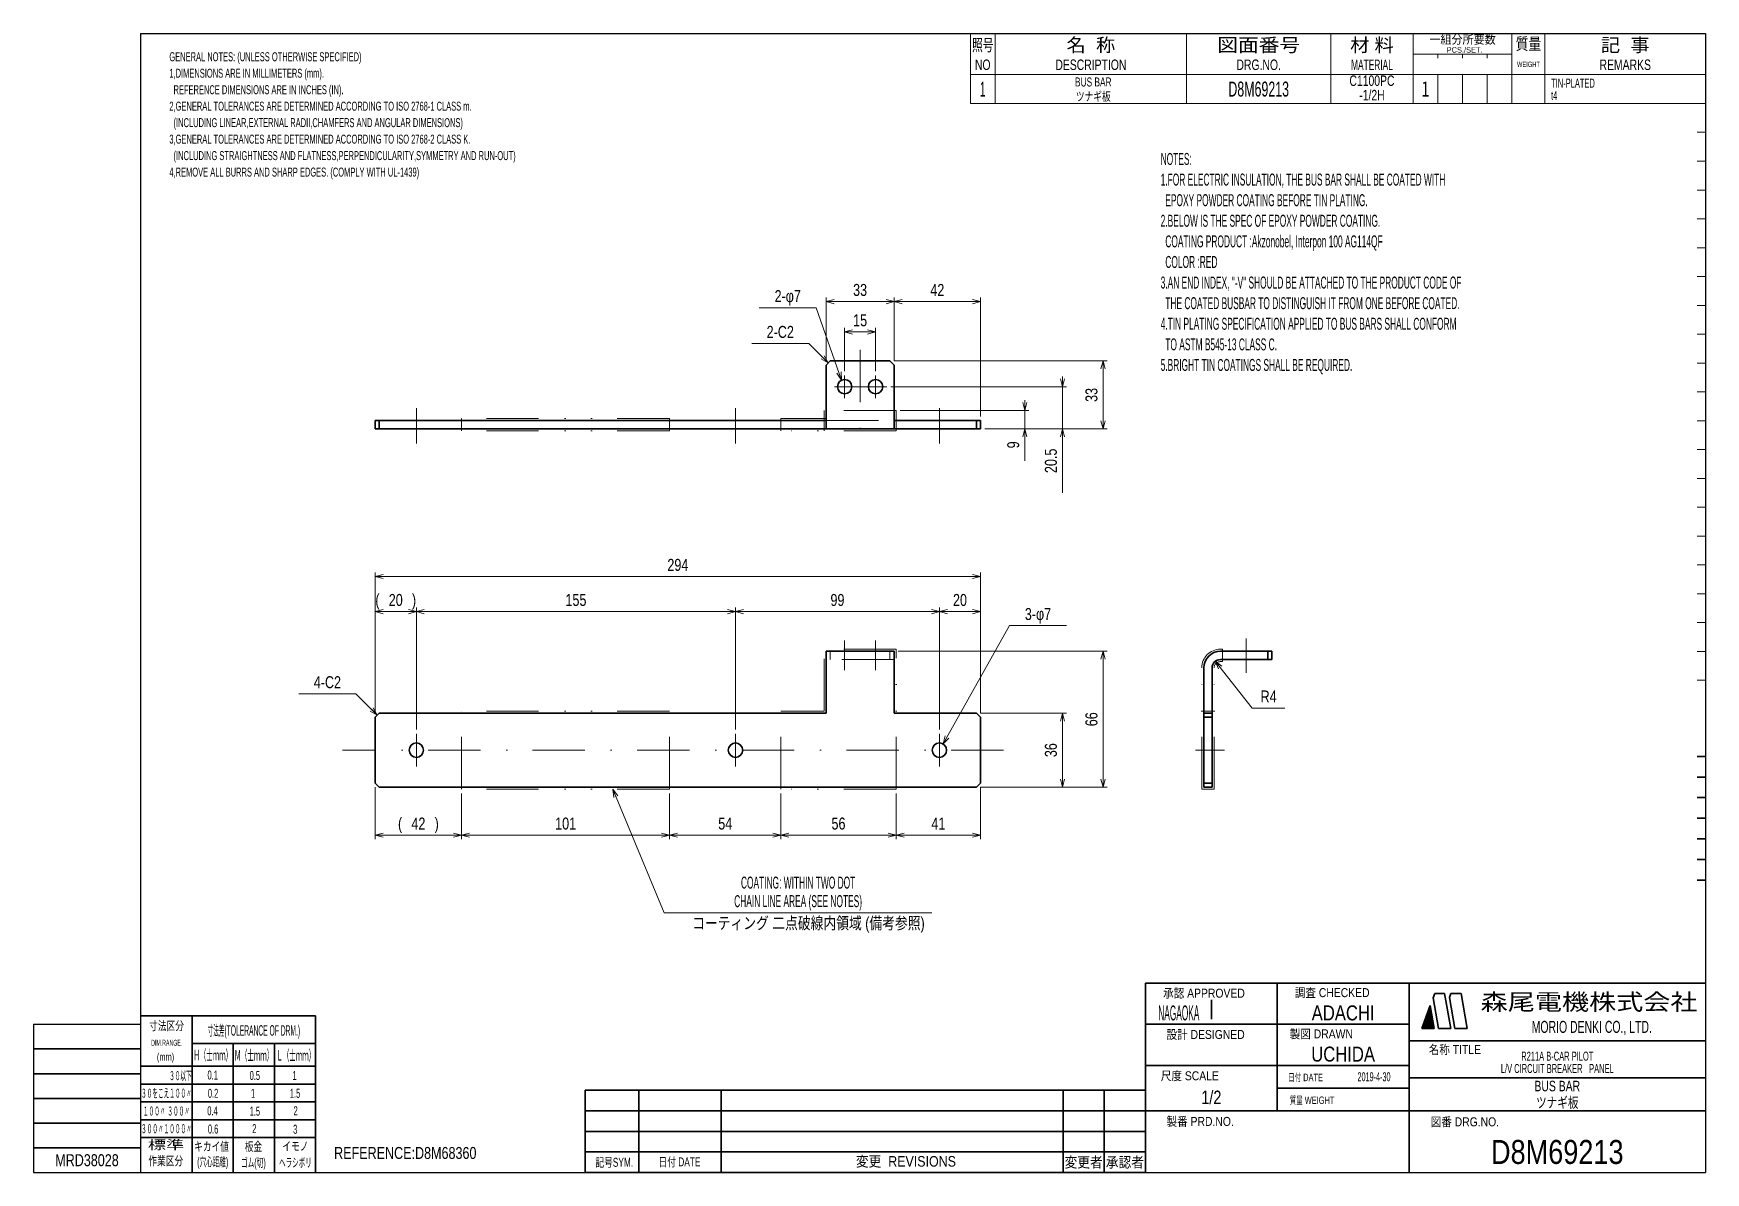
# Model space of a CAD drawing. Header units: millimetres. Extents: x 7 to 413, y 10 to 287.
import ezdxf
from ezdxf.enums import TextEntityAlignment as Align

# ---------------------------------------------------------------- set-up
doc = ezdxf.new("R2010")
doc.units = ezdxf.units.MM
for name, pattern in [('DASHDOT', [25.3, 12.7, -6.3, 0, -6.3]), ('DASHED', [19, 12.7, -6.3]), ('DIVIDE', [31.6, 12.7, -6.3, 0, -6.3, 0, -6.3])]:
    doc.linetypes.add(name, pattern=pattern)
for name, color, linetype in [('GR1_01', 7, 'Continuous'), ('GR1_02', 7, 'Continuous'), ('GR1_16', 7, 'Continuous'), ('図面枠D8M', 7, 'Continuous'), ('表題、部品表', 7, 'Continuous'), ('表題、部品表_01', 7, 'Continuous'), ('表題、部品表_02', 7, 'Continuous'), ('表題、部品表_03', 7, 'Continuous')]:
    doc.layers.add(name, color=color, linetype=linetype)
doc.styles.add('HG丸ｺﾞｼｯｸM-PRO', font='')
doc.styles.get('HG丸ｺﾞｼｯｸM-PRO').set_extended_font_data('HG丸ｺﾞｼｯｸM-PRO')

# ---------------------------------------------------------------- blocks, each defined once
blk = doc.blocks.new('BLKF024')
at = {"layer": '図面枠D8M', "color": 4, "linetype": 'Continuous', "lineweight": 13}
for p, q in [((344.778471, 46.998727), (346.524087, 48.744343)), ((344.8594, 47.221078), (346.502888, 48.864566)), ((344.940329, 47.443428), (346.48169, 48.984789)), ((345.021258, 47.665778), (346.460491, 49.105012)), ((345.102186, 47.888128), (346.439293, 49.225235)), ((345.183115, 48.110479), (346.418094, 49.345457)), ((345.264044, 48.332829), (346.396896, 49.46568)), ((345.344973, 48.555179), (346.375697, 49.585903)), ((345.425902, 48.777529), (346.354499, 49.706126)), ((345.506831, 48.999879), (346.3333, 49.826349)), ((345.58776, 49.22223), (346.312102, 49.946572)), ((345.668689, 49.44458), (346.290903, 50.066794)), ((345.749617, 49.66693), (346.269705, 50.187017)), ((345.830546, 49.88928), (346.248506, 50.30724)), ((345.911475, 50.111631), (346.227307, 50.427463)), ((345.992404, 50.333981), (346.206109, 50.547686)), ((346.073333, 50.556331), (346.18491, 50.667909)), ((346.154262, 50.778681), (346.163712, 50.788131)), ((344.157871, 45.246757), (346.693675, 47.782561)), ((344.211969, 45.442276), (346.672477, 47.902784)), ((344.292898, 45.664626), (346.651278, 48.023006)), ((344.299292, 45.246757), (346.714874, 47.662338)), ((344.373827, 45.886976), (346.63008, 48.143229)), ((344.440714, 45.246757), (346.736072, 47.542115)), ((344.454756, 46.109327), (346.608881, 48.263452)), ((344.535684, 46.331677), (346.587682, 48.383675)), ((344.582135, 45.246757), (346.757271, 47.421892)), ((344.616613, 46.554027), (346.566484, 48.503898)), ((344.697542, 46.776377), (346.545285, 48.624121)), ((344.723556, 45.246757), (346.778469, 47.301669)), ((344.864978, 45.246757), (346.799668, 47.181447)), ((345.006399, 45.246757), (346.820866, 47.061224)), ((345.147821, 45.246757), (346.842065, 46.941001)), ((345.289242, 45.246757), (346.863263, 46.820778)), ((345.430663, 45.246757), (346.884462, 46.700555)), ((345.572085, 45.246757), (346.90566, 46.580332)), ((345.713506, 45.246757), (346.926859, 46.46011)), ((345.854927, 45.246757), (346.948057, 46.339887)), ((345.996349, 45.246757), (346.969256, 46.219664)), ((346.13777, 45.246757), (346.990455, 46.099441)), ((346.279191, 45.246757), (347.011653, 45.979218)), ((346.420613, 45.246757), (347.032852, 45.858995)), ((346.562034, 45.246757), (347.05405, 45.738773)), ((346.703455, 45.246757), (347.075249, 45.61855)), ((346.844877, 45.246757), (347.096447, 45.498327)), ((346.986298, 45.246757), (347.117646, 45.378104)), ((347.12772, 45.246757), (347.138844, 45.257881))]:
    blk.add_line(p, q, dxfattribs=at)
blk = doc.blocks.new('BLKF023')
at = {"layer": '図面枠D8M', "color": 2, "linetype": 'Continuous', "lineweight": 25}
for p, q in [((33, 286.75), (413, 286.75)), ((33, 286.75), (33, 10.25)), ((413, 286.75), (413, 10.25)), ((7, 46.25), (7, 10.25)), ((7, 46.25), (33, 46.25)), ((7, 10.25), (413, 10.25))]:
    blk.add_line(p, q, dxfattribs=at)
at = {"layer": '図面枠D8M', "color": 4, "linetype": 'Continuous', "lineweight": 13}
for p, q in [((413, 269.75), (411, 269.75)), ((413, 262.75), (411, 262.75)), ((413, 255.75), (411, 255.75)), ((413, 248.75), (411, 248.75)), ((413, 241.75), (411, 241.75)), ((413, 234.75), (411, 234.75)), ((413, 227.75), (411, 227.75)), ((413, 220.75), (411, 220.75)), ((413, 213.75), (411, 213.75)), ((413, 206.75), (411, 206.75)), ((413, 199.75), (411, 199.75)), ((413, 192.75), (411, 192.75)), ((413, 185.75), (411, 185.75)), ((413, 178.75), (411, 178.75)), ((413, 171.75), (411, 171.75)), ((413, 164.75), (411, 164.75)), ((413, 157.75), (411, 157.75)), ((413, 150.75), (411, 150.75)), ((413, 143.75), (411, 143.75)), ((413, 136.75), (411, 136.75)), ((411, 129.75), (413, 129.75))]:
    blk.add_line(p, q, dxfattribs=at)
at = {"layer": '図面枠D8M', "color": 3, "linetype": 'Continuous', "lineweight": 35}
for p, q in [((413, 111.25), (411, 111.25)), ((413, 106.25), (411, 106.25)), ((413, 101.25), (411, 101.25)), ((413, 96.25), (411, 96.25)), ((413, 91.25), (411, 91.25)), ((413, 86.25), (411, 86.25)), ((413, 81.25), (411, 81.25)), ((277, 56.25), (277, 10.25)), ((277, 56.25), (413, 56.25)), ((309, 56.25), (309, 25.25)), ((341, 56.25), (341, 10.25)), ((346.84, 52.65), (347.23, 53.75)), ((347.23, 53.75), (349.64, 53.75)), ((351.14, 45.25), (349.64, 53.75)), ((351.18, 53.75), (350.82, 52.76)), ((351.18, 53.75), (353.64, 53.75)), ((355.14, 45.25), (353.64, 53.75)), ((293, 52.17), (293, 47.48)), ((344.14, 45.25), (346.16, 50.8)), ((347.14, 45.25), (346.16, 50.8)), ((348.14, 45.25), (346.84, 52.65)), ((352.14, 45.25), (350.82, 52.76)), ((33, 48.25), (75.5, 48.25)), ((45.5, 48.25), (45.5, 10.25)), ((75.5, 48.25), (75.5, 10.25)), ((277, 46.25), (341, 46.25)), ((344.14, 45.25), (347.14, 45.25)), ((348.14, 45.25), (351.14, 45.25)), ((352.14, 45.25), (355.14, 45.25)), ((45.5, 41.55), (75.5, 41.55)), ((55.5, 41.55), (55.5, 10.25)), ((65.5, 41.55), (65.5, 10.25)), ((341, 42.25), (413, 42.25)), ((7, 40.25), (33, 40.25)), ((7, 34.25), (33, 34.25)), ((33, 36.05), (75.5, 36.05)), ((277, 36.25), (341, 36.25)), ((341, 33.25), (413, 33.25)), ((33, 31.72), (75.5, 31.72)), ((309, 30.75), (341, 30.75)), ((7, 28.25), (33, 28.25)), ((33, 27.4), (75.5, 27.4)), ((277, 25.25), (413, 25.25)), ((7, 22.25), (33, 22.25)), ((33, 23.07), (75.5, 23.07)), ((33, 16.25), (7, 16.25)), ((33, 18.75), (75.5, 18.75))]:
    blk.add_line(p, q, dxfattribs=at)
at = {"layer": '図面枠D8M', "color": 4, "linetype": 'Continuous', "lineweight": 13}
blk.add_blockref('BLKF024', (0, 0), dxfattribs=at)
at = {"layer": '図面枠D8M', "color": 4, "linetype": 'Continuous', "lineweight": 13, "style": 'HG丸ｺﾞｼｯｸM-PRO'}
for s, height, width, p in [('承認 APPROVED', 2.1818, 0.863151, (291.21, 53.79)), ('調査 CHECKED', 2.182, 0.863174, (322.34, 53.92)), ('寸法差(TOLERANCE OF DRM.)', 2.5455, 0.382528, (60.52, 44.75)), ('設計 DESIGNED', 2.1818, 0.862613, (291.61, 43.76)), ('製図 DRAWN', 2.182, 0.863099, (319.7, 43.9)), ('DIM.RANGE.', 1.455, 0.522543, (39.35, 41.74)), ('名称 TITLE', 2.182, 0.862489, (352.13, 40.11)), ('Ｈ（士ｍｍ）', 2.545, 0.439786, (50.53, 38.76)), ('Ｍ（士ｍｍ）', 2.545, 0.439786, (60.52, 38.71)), ('Ｌ（士ｍｍ）', 2.545, 0.439786, (70.7, 38.71)), ('３０以下', 2.182, 0.44793, (42.7, 33.77)), ('0.1', 2.182, 0.522424, (50.53, 33.92)), ('0.5', 2.182, 0.522424, (60.76, 33.82)), ('1', 2.18, 0.521199, (70.42, 33.82)), ('尺度 SCALE', 2.182, 0.862581, (287.78, 33.74)), ('日付 DATE', 1.818, 0.618255, (315.88, 33.34)), ('３０をこえ１００〃', 2.182, 0.44793, (39.29, 29.52)), ('0.2', 2.182, 0.522424, (50.62, 29.48)), ('1', 2.18, 0.521199, (60.33, 29.48)), ('1.5', 2.182, 0.522424, (70.52, 29.48)), ('質量 WEIGHT', 1.818, 0.618812, (317.46, 27.8)), ('１００〃 ３００〃', 2.182, 0.448161, (39.29, 25.18)), ('0.4', 2.182, 0.522424, (50.48, 25.24)), ('1.5', 2.182, 0.522424, (60.76, 25.15)), ('2', 2.18, 0.521199, (70.66, 25.24)), ('３００〃１０００〃', 2.182, 0.44793, (39.29, 20.89)), ('0.6', 2.182, 0.522424, (50.62, 20.81)), ('2', 2.18, 0.521199, (60.62, 20.9)), ('3', 2.18, 0.521199, (70.56, 20.76)), ('製番 PRD.NO.', 2.182, 0.863299, (290.29, 22.66)), ('図番 DRG.NO.', 2.182, 0.863083, (354.56, 22.56)), ('キカイ値', 2.182, 0.692256, (50.24, 16.58)), ('板金', 2.182, 0.692256, (60.43, 16.58)), ('イモノ', 2.182, 0.692256, (70.61, 16.67))]:
    blk.add_text(s, height=height, dxfattribs=dict(at, width=width)).set_placement(p, align=Align.MIDDLE_CENTER)
at = {"layer": '図面枠D8M', "color": 2, "linetype": 'Continuous', "lineweight": 25, "style": 'HG丸ｺﾞｼｯｸM-PRO', "width": 1.206081}
blk.add_text('森尾電機株式会社', height=4, dxfattribs=at).set_placement((384.72, 51.68), align=Align.MIDDLE_CENTER)
at = {"layer": '図面枠D8M', "color": 4, "linetype": 'Continuous', "lineweight": 13, "style": 'HG丸ｺﾞｼｯｸM-PRO'}
for s, height, width, p in [('寸法区分', 2.182, 0.692256, (39.31, 44.15)), ('(mm)', 1.818, 0.619256, (39.07, 36.89)), ('標準', 2.182, 1.489301, (39.21, 15.25)), ('作業区分', 2.182, 0.692256, (39.12, 11.35)), ('(穴心距離)', 2.182, 0.521231, (50.53, 11.11)), ('ゴム(切)', 2.182, 0.521232, (60.43, 10.92)), ('ヘラシボリ', 2.182, 0.521228, (70.61, 10.92))]:
    blk.add_text(s, height=height, dxfattribs=dict(at, width=width)).set_placement(p, align=Align.BOTTOM_CENTER)
at = {"layer": '図面枠D8M', "color": 3, "linetype": 'Continuous', "lineweight": 35, "style": 'HG丸ｺﾞｼｯｸM-PRO', "width": 0.652197}
blk.add_text('MORIO DENKI CO., LTD.', height=2.9091, dxfattribs=at).set_placement((385.38, 45.61), align=Align.MIDDLE_CENTER)
blk = doc.blocks.new('BLKF025')
at = {"layer": '図面枠D8M', "color": 3, "linetype": 'Continuous', "lineweight": 35, "style": 'HG丸ｺﾞｼｯｸM-PRO'}
for s, height, width, p in [('NAGAOKA', 3.636, 0.414524, (285.11, 49)), ('ADACHI', 3.636, 0.830909, (325, 49)), ('UCHIDA', 3.636, 0.830691, (325, 39)), ('L/V CIRCUIT BREAKER\u3000PANEL', 2.1818, 0.522183, (377, 35.5)), ('R211A B-CAR PILOT', 2.1818, 0.522281, (377, 38.5)), ('2019-4-30', 2.182, 0.482367, (332.5, 33.5)), ('BUS BAR', 2.545, 0.742441, (377, 31.25)), ('1/2', 3.273, 0.80628, (293, 28.5)), ('D8M69213', 5.818, 0.845432, (377, 15.25))]:
    blk.add_text(s, height=height, dxfattribs=dict(at, width=width)).set_placement(p, align=Align.MIDDLE_CENTER)
blk = doc.blocks.new('BLKF026')
at = {"layer": '表題、部品表_02', "color": 4, "linetype": 'Continuous', "lineweight": 13}
for p, q in [((234.5, 276.75), (234.5, 269.75)), ((234.5, 276.75), (413, 276.75)), ((240.5, 276.75), (240.5, 269.75)), ((287, 276.75), (287, 269.75)), ((322, 276.75), (322, 269.75)), ((342, 276.75), (342, 269.75)), ((348, 276.75), (348, 269.75)), ((354, 276.75), (354, 269.75)), ((360, 269.75), (360, 276.75)), ((366, 276.75), (366, 269.75)), ((374, 276.75), (374, 269.75)), ((413, 276.75), (413, 269.75)), ((234.5, 269.75), (413, 269.75))]:
    blk.add_line(p, q, dxfattribs=at)
blk = doc.blocks.new('BLKF029')
at = {"layer": '図面枠D8M', "color": 3, "linetype": 'Continuous', "lineweight": 35}
for p, q in [((141, 15.25), (277, 15.25)), ((141, 15.25), (141, 10.25)), ((154, 15.25), (154, 10.25)), ((174, 15.25), (174, 10.25)), ((257, 15.25), (257, 10.25)), ((267, 15.25), (267, 10.25)), ((277, 15.25), (277, 10.25)), ((141, 10.25), (277, 10.25))]:
    blk.add_line(p, q, dxfattribs=at)
at = {"layer": '図面枠D8M', "color": 4, "linetype": 'Continuous', "lineweight": 13, "style": 'HG丸ｺﾞｼｯｸM-PRO'}
for s, height, width, p in [('記号SYM.', 2.182, 0.69227, (148.03, 12.74)), ('日付 DATE', 2.182, 0.692507, (163.87, 12.83)), ('変更  REVISIONS', 2.5455, 0.887352, (218.85, 12.97)), ('変更者', 2.545, 0.887717, (262, 12.75)), ('承認者', 2.545, 0.887717, (272, 12.75))]:
    blk.add_text(s, height=height, dxfattribs=dict(at, width=width)).set_placement(p, align=Align.MIDDLE_CENTER)
blk = doc.blocks.new('BLKF028')
at = {"layer": '図面枠D8M', "color": 3, "linetype": 'Continuous', "lineweight": 35}
blk.add_blockref('BLKF029', (0, 0), dxfattribs=at)
blk = doc.blocks.new('BLKF031')
at = {"layer": '図面枠D8M', "color": 3, "linetype": 'Continuous', "lineweight": 35}
for p, q in [((141, 20.25), (277, 20.25)), ((141, 20.25), (141, 15.25)), ((154, 20.25), (154, 15.25)), ((174, 20.25), (174, 15.25)), ((257, 20.25), (257, 15.25)), ((267, 20.25), (267, 15.25)), ((277, 20.25), (277, 15.25)), ((141, 15.25), (277, 15.25))]:
    blk.add_line(p, q, dxfattribs=at)
blk = doc.blocks.new('BLKF030')
at = {"layer": '図面枠D8M', "color": 3, "linetype": 'Continuous', "lineweight": 35}
blk.add_blockref('BLKF031', (0, 0), dxfattribs=at)
blk = doc.blocks.new('BLKF033')
at = {"layer": '図面枠D8M', "color": 3, "linetype": 'Continuous', "lineweight": 35}
for p, q in [((141, 25.25), (277, 25.25)), ((141, 25.25), (141, 20.25)), ((154, 25.25), (154, 20.25)), ((174, 25.25), (174, 20.25)), ((257, 25.25), (257, 20.25)), ((267, 25.25), (267, 20.25)), ((277, 25.25), (277, 20.25)), ((141, 20.25), (277, 20.25))]:
    blk.add_line(p, q, dxfattribs=at)
blk = doc.blocks.new('BLKF032')
at = {"layer": '図面枠D8M', "color": 3, "linetype": 'Continuous', "lineweight": 35}
blk.add_blockref('BLKF033', (0, 0), dxfattribs=at)
blk = doc.blocks.new('BLKF035')
at = {"layer": '図面枠D8M', "color": 3, "linetype": 'Continuous', "lineweight": 35}
for p, q in [((141, 30.25), (277, 30.25)), ((141, 30.25), (141, 25.25)), ((154, 30.25), (154, 25.25)), ((174, 30.25), (174, 25.25)), ((257, 30.25), (257, 25.25)), ((267, 30.25), (267, 25.25)), ((277, 30.25), (277, 25.25)), ((141, 25.25), (277, 25.25))]:
    blk.add_line(p, q, dxfattribs=at)
blk = doc.blocks.new('BLKF034')
at = {"layer": '図面枠D8M', "color": 3, "linetype": 'Continuous', "lineweight": 35}
blk.add_blockref('BLKF035', (0, 0), dxfattribs=at)
blk = doc.blocks.new('FXTIP_ARROW_S')
at = {"color": 0, "linetype": 'Continuous', "lineweight": -2}
for q in [(-1, 0), (-0.97, 0.26), (-0.97, -0.26)]:
    blk.add_line((0, 0), q, dxfattribs=at)
blk = doc.blocks.new('FXTIP_ARROW_E')
at = {"color": 0, "linetype": 'Continuous', "lineweight": -2}
for q in [(-1, 0), (-0.97, 0.26), (-0.97, -0.26)]:
    blk.add_line((0, 0), q, dxfattribs=at)
blk = doc.blocks.new('BLKF037')
at = {"layer": '表題、部品表_01', "color": 4, "linetype": 'Continuous', "lineweight": 13}
for p, q in [((234.5, 286.75), (234.5, 276.75)), ((234.5, 286.75), (413, 286.75)), ((240.5, 286.75), (240.5, 276.75)), ((287, 286.75), (287, 276.75)), ((322, 286.75), (322, 276.75)), ((342, 286.75), (342, 276.75)), ((366, 286.75), (366, 276.75)), ((374, 286.75), (374, 276.75)), ((413, 286.75), (413, 276.75)), ((342, 281.75), (366, 281.75)), ((348, 280.75), (348, 281.75)), ((354, 281.75), (354, 280.75)), ((360, 281.75), (360, 280.75)), ((234.5, 276.75), (413, 276.75))]:
    blk.add_line(p, q, dxfattribs=at)
at = {"layer": '表題、部品表_01', "color": 3, "linetype": 'Continuous', "lineweight": 35, "style": 'HG丸ｺﾞｼｯｸM-PRO'}
for s, height, width, p in [('照号', 2.909, 0.651535, (237.5, 283.95)), ('名  称', 3.273, 1.042426, (263.75, 283.95)), ('図面番号', 3.273, 1.127518, (304.5, 283.95)), ('材 料', 3.273, 1.042439, (332, 283.95)), ('一組分所要数', 2.036, 0.966638, (354, 285.25)), ('質量', 2.909, 0.781842, (370, 284.25)), ('記  事', 3.273, 1.042426, (393.5, 283.95)), ('NO', 2.545, 0.740841, (237.5, 279.15)), ('DESCRIPTION', 2.5455, 0.741365, (263.75, 279.15)), ('DRG.NO.', 2.545, 0.741189, (304.5, 279.15)), ('MATERIAL', 2.545, 0.594756, (332, 279.15)), ('PCS./SET.', 1.309, 0.862935, (354.5, 282.75)), ('REMARKS', 2.545, 0.742803, (393.5, 279.15)), ('WEIGHT', 1.309, 0.635507, (370, 279.25))]:
    blk.add_text(s, height=height, dxfattribs=dict(at, width=width)).set_placement(p, align=Align.MIDDLE_CENTER)
blk = doc.blocks.new('BLKF036')
at = {"layer": '表題、部品表_01', "color": 3, "linetype": 'Continuous', "lineweight": 13}
blk.add_blockref('BLKF037', (0, 0), dxfattribs=at)
blk = doc.blocks.new('BLKF038')
at = {"layer": 'GR1_16', "color": 4, "linetype": 'DIVIDE', "lineweight": 13}
for p, q in [((295.19, 137.28), (295.69, 137.28)), ((295.19, 134.28), (295.69, 134.28)), ((295.69, 134.28), (295.69, 137.28)), ((290.69, 103.28), (290.69, 132.78)), ((293.69, 103.28), (293.69, 132.78)), ((290.69, 122.28), (293.69, 122.28)), ((290.69, 103.28), (293.69, 103.28))]:
    blk.add_line(p, q, dxfattribs=at)
for radius in [4.5, 1.5]:
    blk.add_arc((295.19, 132.78), radius, 90, 180, dxfattribs=at)
blk = doc.blocks.new('BLKF039')
at = {"layer": 'GR1_16', "color": 4, "linetype": 'DIVIDE', "lineweight": 13}
for p, q in [((110.97, 190.26), (110.97, 193.26)), ((161.47, 193.26), (110.97, 193.26)), ((161.47, 190.26), (161.47, 193.26)), ((161.47, 190.26), (110.97, 190.26))]:
    blk.add_line(p, q, dxfattribs=at)
blk = doc.blocks.new('BLKF040')
at = {"layer": 'GR1_16', "color": 4, "linetype": 'DIVIDE', "lineweight": 13}
for p, q in [((110.97, 103.28), (110.97, 122.28)), ((161.47, 122.28), (110.97, 122.28)), ((161.47, 103.28), (161.47, 122.28)), ((161.47, 103.28), (110.97, 103.28))]:
    blk.add_line(p, q, dxfattribs=at)
blk = doc.blocks.new('BLKF041')
at = {"layer": 'GR1_16', "color": 4, "linetype": 'DIVIDE', "lineweight": 13}
for p, q in [((198.97, 122.28), (198.97, 137.28)), ((216.47, 137.28), (198.97, 137.28)), ((216.47, 103.28), (216.47, 137.28)), ((188.47, 103.28), (188.47, 122.28)), ((198.97, 122.28), (188.47, 122.28)), ((216.47, 103.28), (188.47, 103.28))]:
    blk.add_line(p, q, dxfattribs=at)
blk = doc.blocks.new('BLKF042')
at = {"layer": 'GR1_16', "color": 4, "linetype": 'DIVIDE', "lineweight": 13}
for p, q in [((216.47, 195.26), (198.97, 195.26)), ((198.97, 190.26), (198.97, 195.26)), ((216.47, 190.26), (216.47, 195.26)), ((188.47, 190.26), (188.47, 193.26)), ((199.47, 193.26), (188.47, 193.26)), ((216.47, 190.26), (188.47, 190.26))]:
    blk.add_line(p, q, dxfattribs=at)
blk = doc.blocks.new('BLKF044')
at = {"layer": 'GR1_01', "color": 3, "linetype": 'Continuous', "lineweight": 35}
for p, q in [((200.47, 207.26), (199.47, 206.26)), ((214.97, 207.26), (200.47, 207.26)), ((214.97, 207.26), (215.97, 206.26)), ((199.47, 206.26), (199.47, 190.76)), ((215.97, 190.76), (215.97, 206.26)), ((89.97, 192.76), (199.47, 192.76)), ((89.97, 190.76), (89.97, 192.76)), ((90.97, 190.76), (90.97, 192.76)), ((215.97, 192.76), (236.97, 192.76)), ((235.97, 190.76), (235.97, 192.76)), ((236.97, 192.76), (236.97, 190.76)), ((236.97, 190.76), (89.97, 190.76))]:
    blk.add_line(p, q, dxfattribs=at)
at = {"layer": 'GR1_01', "color": 4, "linetype": 'DASHED', "lineweight": 13}
blk.add_line((199.47, 192.76), (215.97, 192.76), dxfattribs=at)
at = {"layer": 'GR1_01', "color": 3, "linetype": 'Continuous', "lineweight": 35}
for centre in [(203.97, 201.01), (211.47, 201.01)]:
    blk.add_circle(centre, 1.75, dxfattribs=at)
blk = doc.blocks.new('BLKF043')
at = {"layer": 'GR1_01', "color": 4, "linetype": 'DASHDOT', "lineweight": 13}
for p, q in [((207.72, 209.98), (207.72, 187.53)), ((203.97, 198.26), (203.97, 203.76)), ((211.47, 198.26), (211.47, 203.76)), ((214.22, 201.01), (201.22, 201.01)), ((99.97, 195.8), (99.97, 187.24)), ((177.47, 195.8), (177.47, 187.24)), ((226.97, 195.8), (226.97, 187.24))]:
    blk.add_line(p, q, dxfattribs=at)
at = {"layer": 'GR1_01', "color": 3, "linetype": 'Continuous', "lineweight": 35}
blk.add_blockref('BLKF044', (0, 0), dxfattribs=at)
blk = doc.blocks.new('BLKF046')
at = {"layer": 'GR1_01', "color": 3, "linetype": 'Continuous', "lineweight": 35}
for p, q in [((199.47, 121.78), (199.47, 136.78)), ((215.97, 136.78), (199.47, 136.78)), ((215.97, 121.78), (215.97, 136.78)), ((89.97, 120.78), (90.97, 121.78)), ((89.97, 104.78), (89.97, 120.78)), ((90.97, 121.78), (199.47, 121.78)), ((215.97, 121.78), (235.97, 121.78)), ((236.97, 120.78), (235.97, 121.78)), ((236.97, 120.78), (236.97, 104.78)), ((89.97, 104.78), (90.97, 103.78)), ((235.97, 103.78), (90.97, 103.78)), ((235.97, 103.78), (236.97, 104.78))]:
    blk.add_line(p, q, dxfattribs=at)
at = {"layer": 'GR1_01', "color": 4, "linetype": 'DASHED', "lineweight": 13}
for p, q in [((215.97, 134.78), (199.47, 134.78)), ((200.47, 134.78), (200.47, 136.78)), ((214.97, 134.78), (214.97, 136.78))]:
    blk.add_line(p, q, dxfattribs=at)
at = {"layer": 'GR1_01', "color": 3, "linetype": 'Continuous', "lineweight": 35}
for centre in [(99.97, 112.78), (177.47, 112.78), (226.97, 112.78)]:
    blk.add_circle(centre, 1.75, dxfattribs=at)
blk = doc.blocks.new('BLKF045')
at = {"layer": 'GR1_01', "color": 4, "linetype": 'DASHDOT', "lineweight": 13}
for p, q in [((203.97, 139.38), (203.97, 132.18)), ((211.47, 139.38), (211.47, 132.18)), ((99.97, 116.78), (99.97, 108.78)), ((177.47, 116.78), (177.47, 108.78)), ((226.97, 116.78), (226.97, 108.78)), ((242.51, 112.78), (82.05, 112.78))]:
    blk.add_line(p, q, dxfattribs=at)
at = {"layer": 'GR1_01', "color": 3, "linetype": 'Continuous', "lineweight": 35}
blk.add_blockref('BLKF046', (0, 0), dxfattribs=at)
blk = doc.blocks.new('BLKF048')
at = {"layer": 'GR1_01', "color": 3, "linetype": 'Continuous', "lineweight": 35}
for p, q in [((307.69, 136.78), (295.19, 136.78)), ((295.19, 134.78), (307.69, 134.78)), ((306.69, 134.78), (306.69, 136.78)), ((307.69, 134.78), (307.69, 136.78)), ((291.19, 132.78), (291.19, 103.78)), ((293.19, 103.78), (293.19, 132.78)), ((293.19, 121.78), (291.19, 121.78)), ((293.19, 120.78), (291.19, 120.78)), ((293.19, 104.78), (291.19, 104.78)), ((291.19, 103.78), (293.19, 103.78))]:
    blk.add_line(p, q, dxfattribs=at)
for radius in [4, 2]:
    blk.add_arc((295.19, 132.78), radius, 90, 180, dxfattribs=at)
blk = doc.blocks.new('BLKF047')
at = {"layer": 'GR1_01', "color": 4, "linetype": 'DASHDOT', "lineweight": 13}
for p, q in [((301.44, 131.54), (301.44, 139.87)), ((289.13, 112.78), (296.17, 112.78))]:
    blk.add_line(p, q, dxfattribs=at)
at = {"layer": 'GR1_01', "color": 3, "linetype": 'Continuous', "lineweight": 35}
blk.add_blockref('BLKF048', (0, 0), dxfattribs=at)

msp = doc.modelspace()

# ---------------------------------------------------------------- linework, layer by layer
at = {"layer": 'GR1_02', "color": 4, "linetype": 'Continuous', "lineweight": 13}
for p, q in [((197.06, 220.17), (183.22, 220.17)), ((203.24, 202.6), (197.06, 220.17)), ((199.47, 207.26), (199.47, 222.66)), ((199.47, 221.66), (215.97, 221.66)), ((215.97, 207.26), (215.97, 222.66)), ((215.97, 221.66), (236.97, 221.66)), ((236.97, 193.76), (236.97, 222.66)), ((203.97, 204.76), (203.97, 215.3)), ((211.47, 204.76), (211.47, 215.3)), ((195.25, 211.48), (181.41, 211.48)), ((199.97, 206.76), (195.25, 211.48)), ((203.97, 214.3), (211.47, 214.3)), ((215.97, 207.26), (267.71, 207.26)), ((266.71, 190.76), (266.71, 207.26)), ((256.86, 201.01), (256.86, 203.51)), ((215.22, 201.01), (257.86, 201.01)), ((256.86, 190.76), (256.86, 201.01)), ((217.47, 195.26), (248.72, 195.26)), ((247.72, 195.26), (247.72, 197.76)), ((247.72, 190.76), (247.72, 195.26)), ((237.97, 190.76), (267.71, 190.76)), ((237.97, 190.76), (257.86, 190.76)), ((237.97, 190.76), (248.72, 190.76)), ((247.72, 183.03), (247.72, 190.76)), ((256.86, 175.27), (256.86, 190.76)), ((89.97, 121.78), (89.97, 155.93)), ((89.97, 154.93), (236.97, 154.93)), ((236.97, 121.78), (236.97, 155.93)), ((89.97, 121.78), (89.97, 147.41)), ((89.97, 146.41), (99.97, 146.41)), ((99.97, 117.78), (99.97, 147.41)), ((99.97, 146.41), (177.47, 146.41)), ((177.47, 117.78), (177.47, 147.41)), ((177.47, 146.41), (226.97, 146.41)), ((226.97, 117.78), (226.97, 147.41)), ((226.97, 146.41), (236.97, 146.41)), ((236.97, 121.78), (236.97, 147.41)), ((227.87, 114.28), (243.99, 143)), ((243.99, 143), (257.83, 143)), ((216.97, 136.78), (267.71, 136.78)), ((266.71, 103.78), (266.71, 136.78)), ((293.95, 134.35), (302.95, 122.98)), ((85.3, 126.45), (71.46, 126.45)), ((90.47, 121.28), (85.3, 126.45)), ((302.95, 122.98), (310.87, 122.98)), ((236.97, 121.78), (257.86, 121.78)), ((256.86, 103.78), (256.86, 121.78)), ((89.97, 103.78), (89.97, 91.14)), ((110.97, 102.28), (110.97, 91.14)), ((161.47, 102.28), (161.47, 91.14)), ((188.47, 102.28), (188.47, 91.14)), ((216.47, 102.28), (216.47, 91.14)), ((236.97, 103.78), (257.86, 103.78)), ((236.97, 103.78), (267.71, 103.78)), ((236.97, 103.78), (236.97, 91.14)), ((89.97, 92.14), (110.97, 92.14)), ((110.97, 92.14), (161.47, 92.14)), ((161.47, 92.14), (188.47, 92.14)), ((188.47, 92.14), (216.47, 92.14)), ((216.47, 92.14), (236.97, 92.14))]:
    msp.add_line(p, q, dxfattribs=at)
at = {"layer": 'GR1_16', "color": 4, "linetype": 'Continuous', "lineweight": 13}
for p, q in [((147.65, 103.28), (160.17, 73.3)), ((160.17, 73.3), (225.17, 73.3))]:
    msp.add_line(p, q, dxfattribs=at)

# ---------------------------------------------------------------- block references
at = {"layer": 'GR1_01', "color": 4, "linetype": 'DASHDOT', "lineweight": 13}
for name in ['BLKF043', 'BLKF045', 'BLKF047']:
    msp.add_blockref(name, (0, 0), dxfattribs=at)
at = {"layer": 'GR1_02', "color": 4, "linetype": 'Continuous', "lineweight": 13, "xscale": 2, "yscale": 2}
for name, p, rotation in [('FXTIP_ARROW_S', (199.47, 221.66), 180), ('FXTIP_ARROW_E', (215.97, 221.66), 360), ('FXTIP_ARROW_S', (215.97, 221.66), 180), ('FXTIP_ARROW_E', (236.97, 221.66), 360), ('FXTIP_ARROW_S', (203.97, 214.3), 180), ('FXTIP_ARROW_E', (211.47, 214.3), 360), ('FXTIP_ARROW_S', (199.97, 206.76), 315), ('FXTIP_ARROW_E', (266.71, 207.26), 90), ('FXTIP_ARROW_S', (203.24, 202.6), 289.3942562842078), ('FXTIP_ARROW_S', (256.86, 201.01), 270), ('FXTIP_ARROW_S', (247.72, 195.26), 270), ('FXTIP_ARROW_S', (266.71, 190.76), 270), ('FXTIP_ARROW_E', (247.72, 190.76), 90), ('FXTIP_ARROW_E', (256.86, 190.76), 90), ('FXTIP_ARROW_S', (89.97, 154.93), 180), ('FXTIP_ARROW_E', (236.97, 154.93), 360), ('FXTIP_ARROW_S', (89.97, 146.41), 180), ('FXTIP_ARROW_E', (99.97, 146.41), 360), ('FXTIP_ARROW_S', (99.97, 146.41), 180), ('FXTIP_ARROW_E', (177.47, 146.41), 360), ('FXTIP_ARROW_S', (177.47, 146.41), 180), ('FXTIP_ARROW_E', (226.97, 146.41), 360), ('FXTIP_ARROW_S', (226.97, 146.41), 180), ('FXTIP_ARROW_E', (236.97, 146.41), 360), ('FXTIP_ARROW_E', (266.71, 136.78), 90), ('FXTIP_ARROW_S', (293.95, 134.35), 128.3817508470699), ('FXTIP_ARROW_S', (90.47, 121.28), 315), ('FXTIP_ARROW_E', (256.86, 121.78), 90), ('FXTIP_ARROW_S', (227.87, 114.28), 240.6858561846431), ('FXTIP_ARROW_S', (256.86, 103.78), 270), ('FXTIP_ARROW_S', (266.71, 103.78), 270), ('FXTIP_ARROW_S', (89.97, 92.14), 180), ('FXTIP_ARROW_E', (110.97, 92.14), 360), ('FXTIP_ARROW_S', (110.97, 92.14), 180), ('FXTIP_ARROW_E', (161.47, 92.14), 360), ('FXTIP_ARROW_S', (161.47, 92.14), 180), ('FXTIP_ARROW_E', (188.47, 92.14), 360), ('FXTIP_ARROW_S', (188.47, 92.14), 180), ('FXTIP_ARROW_E', (216.47, 92.14), 360), ('FXTIP_ARROW_S', (216.47, 92.14), 180), ('FXTIP_ARROW_E', (236.97, 92.14), 360)]:
    msp.add_blockref(name, p, dxfattribs=dict(at, rotation=rotation))
at = {"layer": 'GR1_16', "color": 4, "linetype": 'DIVIDE', "lineweight": 13}
for name in ['BLKF042', 'BLKF039', 'BLKF041', 'BLKF038', 'BLKF040']:
    msp.add_blockref(name, (0, 0), dxfattribs=at)
at = {"layer": 'GR1_16', "color": 4, "linetype": 'Continuous', "lineweight": 13, "xscale": 2, "yscale": 2, "rotation": 112.6720447751463}
msp.add_blockref('FXTIP_ARROW_S', (147.65, 103.28), dxfattribs=at)
at = {"layer": '図面枠D8M', "color": 4, "linetype": 'Continuous', "lineweight": 13}
msp.add_blockref('BLKF023', (0, 0), dxfattribs=at)
at = {"layer": '図面枠D8M', "color": 3, "linetype": 'Continuous', "lineweight": 35}
for name in ['BLKF025', 'BLKF034', 'BLKF032', 'BLKF030', 'BLKF028']:
    msp.add_blockref(name, (0, 0), dxfattribs=at)
at = {"layer": '表題、部品表_01', "color": 3, "linetype": 'Continuous', "lineweight": 13}
msp.add_blockref('BLKF036', (0, 0), dxfattribs=at)
at = {"layer": '表題、部品表_02', "color": 4, "linetype": 'Continuous', "lineweight": 13}
msp.add_blockref('BLKF026', (0, 0), dxfattribs=at)

# ---------------------------------------------------------------- texts
at = {"layer": 'GR1_02', "color": 3, "linetype": 'Continuous', "lineweight": 35, "style": 'HG丸ｺﾞｼｯｸM-PRO'}
for s, height, width, p in [('2-φ7', 2.909, 0.783086, (190.14, 220.67)), ('2-C2', 2.909, 0.783285, (188.33, 211.98)), ('294', 2.909, 0.784542, (163.47, 155.43)), ('(', 2.91, 0.781868, (90.53, 146.91)), ('20', 2.909, 0.784542, (94.97, 146.91)), (')', 2.91, 0.781868, (99.41, 146.91)), ('155', 2.909, 0.784542, (138.72, 146.91)), ('99', 2.909, 0.784542, (202.22, 146.91)), ('20', 2.909, 0.784542, (231.97, 146.91)), ('3-φ7', 2.909, 0.783086, (250.91, 143.5)), ('4-C2', 2.909, 0.783285, (78.38, 126.95)), ('R4', 2.909, 0.783055, (306.91, 123.48))]:
    msp.add_text(s, height=height, dxfattribs=dict(at, width=width)).set_placement(p, align=Align.BOTTOM_CENTER)
for s, height, rotation, width, p in [('33', 2.909, 0, 0.784542, (207.72, 222.16)), ('42', 2.909, 0, 0.784542, (226.47, 222.16)), ('15', 2.909, 0, 0.784542, (207.72, 214.8)), ('33', 2.909, 90, 0.784542, (266.21, 199.01)), ('9', 2.91, 90, 0.784542, (247.22, 186.89)), ('20.5', 2.909, 90, 0.784749, (256.36, 183.01)), ('66', 2.909, 90, 0.784542, (266.21, 120.28)), ('36', 2.909, 90, 0.784542, (256.36, 112.78)), ('(', 2.91, 0, 0.781868, (96.03, 92.64)), ('42', 2.909, 0, 0.784542, (100.47, 92.64)), (')', 2.91, 0, 0.781868, (104.91, 92.64)), ('101', 2.909, 0, 0.784542, (136.22, 92.64)), ('54', 2.909, 0, 0.784542, (174.97, 92.64)), ('56', 2.909, 0, 0.784542, (202.47, 92.64)), ('41', 2.909, 0, 0.784542, (226.72, 92.64))]:
    msp.add_text(s, height=height, rotation=rotation, dxfattribs=dict(at, width=width)).set_placement(p, align=Align.BOTTOM_CENTER)
at = {"layer": 'GR1_16', "color": 3, "linetype": 'Continuous', "lineweight": 35, "style": 'HG丸ｺﾞｼｯｸM-PRO'}
for s, width, p in [('COATING: WITHIN TWO DOT', 0.522323, (192.67, 78.3)), ('CHAIN LINE AREA (SEE NOTES)', 0.522176, (192.67, 73.8))]:
    msp.add_text(s, height=2.9091, dxfattribs=dict(at, width=width)).set_placement(p, align=Align.BOTTOM_CENTER)
at = {"layer": 'GR1_16', "color": 3, "linetype": 'Continuous', "lineweight": 35, "style": 'HG丸ｺﾞｼｯｸM-PRO', "width": 0.781951}
msp.add_text('コーティング 二点破線内領域 (備考参照)', height=2.9091, dxfattribs=at).set_placement((195.17, 70.8), align=Align.MIDDLE_CENTER)
at = {"layer": '図面枠D8M', "color": 3, "linetype": 'Continuous', "lineweight": 35, "style": 'HG丸ｺﾞｼｯｸM-PRO'}
for s, width, p in [('GENERAL NOTES: (UNLESS OTHERWISE SPECIFIED)', 0.52211, (40, 282.19)), ('1,DIMENSIONS ARE IN MILLIMETERS (mm).', 0.522052, (40, 278.19)), ('  REFERENCE DIMENSIONS ARE IN INCHES (IN).', 0.522009, (40, 274.19)), ('2,GENERAL TOLERANCES ARE DETERMINED ACCORDING TO ISO 2768-1 CLASS m.', 0.522186, (40, 270.19)), ('  (INCLUDING LINEAR,EXTERNAL RADII,CHAMFERS AND ANGULAR DIMENSIONS)', 0.522355, (40, 266.19)), ('3,GENERAL TOLERANCES ARE DETERMINED ACCORDING TO ISO 2768-2 CLASS K.', 0.52223, (40, 262.19)), ('  (INCLUDING STRAIGHTNESS AND FLATNESS,PERPENDICULARITY,SYMMETRY AND RUN-OUT)', 0.522087, (40, 258.19)), ('4,REMOVE ALL BURRS AND SHARP EDGES. (COMPLY WITH UL-1439)', 0.52235, (40, 254.19))]:
    msp.add_text(s, height=2.1818, dxfattribs=dict(at, width=width)).set_placement(p, align=Align.TOP_LEFT)
for s, height, width, p in [('ツナギ板', 2.545, 0.741121, (377, 27.25)), ('MRD38028', 2.909, 0.783793, (20, 13.25))]:
    msp.add_text(s, height=height, dxfattribs=dict(at, width=width)).set_placement(p, align=Align.MIDDLE_CENTER)
at = {"layer": '図面枠D8M', "color": 3, "linetype": 'Continuous', "lineweight": 35, "style": 'HG丸ｺﾞｼｯｸM-PRO', "width": 0.783725}
msp.add_text('REFERENCE:D8M68360', height=2.9091, dxfattribs=at).set_placement((80, 15), align=Align.MIDDLE_LEFT)
at = {"layer": '表題、部品表', "color": 3, "linetype": 'Continuous', "lineweight": 35, "style": 'HG丸ｺﾞｼｯｸM-PRO'}
for s, height, width, p in [('NOTES:', 2.909, 0.521723, (280.7, 256.28)), ('1.FOR ELECTRIC INSULATION, THE BUS BAR SHALL BE COATED WITH ', 2.9091, 0.522417, (280.7, 251.28)), ('  EPOXY POWDER COATING BEFORE TIN PLATING.', 2.9091, 0.522634, (280.7, 246.28)), ('2.BELOW IS THE SPEC OF EPOXY POWDER COATING.', 2.9091, 0.522562, (280.7, 241.28)), ('  COATING PRODUCT :Akzonobel, Interpon 100 AG114QF', 2.9091, 0.522597, (280.7, 236.28)), ('  COLOR :RED', 2.9091, 0.522617, (280.7, 231.28)), ('3.AN END INDEX, "-V" SHOULD BE ATTACHED TO THE PRODUCT CODE OF ', 2.9091, 0.522378, (280.7, 226.28)), ('  THE COATED BUSBAR TO DISTINGUISH IT FROM ONE BEFORE COATED.', 2.9091, 0.522152, (280.7, 221.28)), ('4.TIN PLATING SPECIFICATION APPLIED TO BUS BARS SHALL CONFORM ', 2.9091, 0.522557, (280.7, 216.28)), ('  TO ASTM B545-13 CLASS C.', 2.9091, 0.522487, (280.7, 211.28)), ('5.BRIGHT TIN COATINGS SHALL BE REQUIRED.', 2.9091, 0.522387, (280.7, 206.28))]:
    msp.add_text(s, height=height, dxfattribs=dict(at, width=width)).set_placement(p, align=Align.MIDDLE_LEFT)
at = {"layer": '表題、部品表_03', "color": 3, "linetype": 'Continuous', "lineweight": 35, "style": 'HG丸ｺﾞｼｯｸM-PRO'}
for s, height, width, p in [('BUS BAR', 2.182, 0.692724, (264.34, 274.97)), ('1', 3.64, 0.521199, (237.5, 273.25)), ('ツナギ板', 2.182, 0.692256, (264.34, 271.47)), ('D8M69213', 3.636, 0.619412, (304.5, 273.25)), ('１', 3.64, 0.578238, (345, 273.25))]:
    msp.add_text(s, height=height, dxfattribs=dict(at, width=width)).set_placement(p, align=Align.MIDDLE_CENTER)
for s, width, p in [('C1100PC', 0.740867, (332, 273.25)), ('-1/2H', 0.740841, (332, 269.75))]:
    msp.add_text(s, height=2.545, dxfattribs=dict(at, width=width)).set_placement(p, align=Align.BOTTOM_CENTER)
for s, width, p in [('t4', 0.521291, (375.5, 271.69)), ('TIN-PLATED', 0.522156, (375.5, 274.69))]:
    msp.add_text(s, height=2.182, dxfattribs=dict(at, width=width)).set_placement(p, align=Align.MIDDLE_LEFT)

doc.saveas('drawing.dxf')
